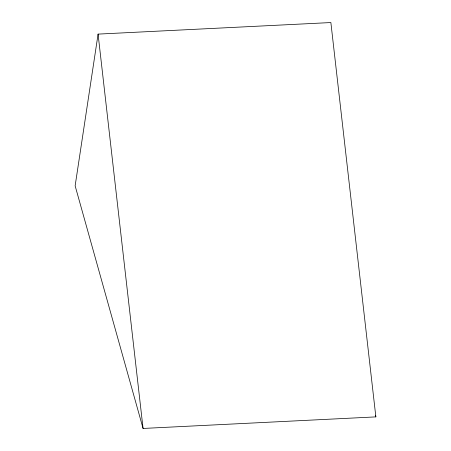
<?xml version="1.0" encoding="UTF-8"?>
<svg xmlns="http://www.w3.org/2000/svg" width="451" height="451" viewBox="0 0 451 451"><rect width="100%" height="100%" fill="white"/><g stroke="black" fill="none" stroke-linecap="round" stroke-linejoin="round"><path stroke-width="0.68" d="M98.081 34.113L75.137 185.835L143.074 428.45L375.863 416.887L330.871 22.55L98.081 34.113L143.074 428.45M375.486 415.534L375.863 416.887"/></g></svg>
